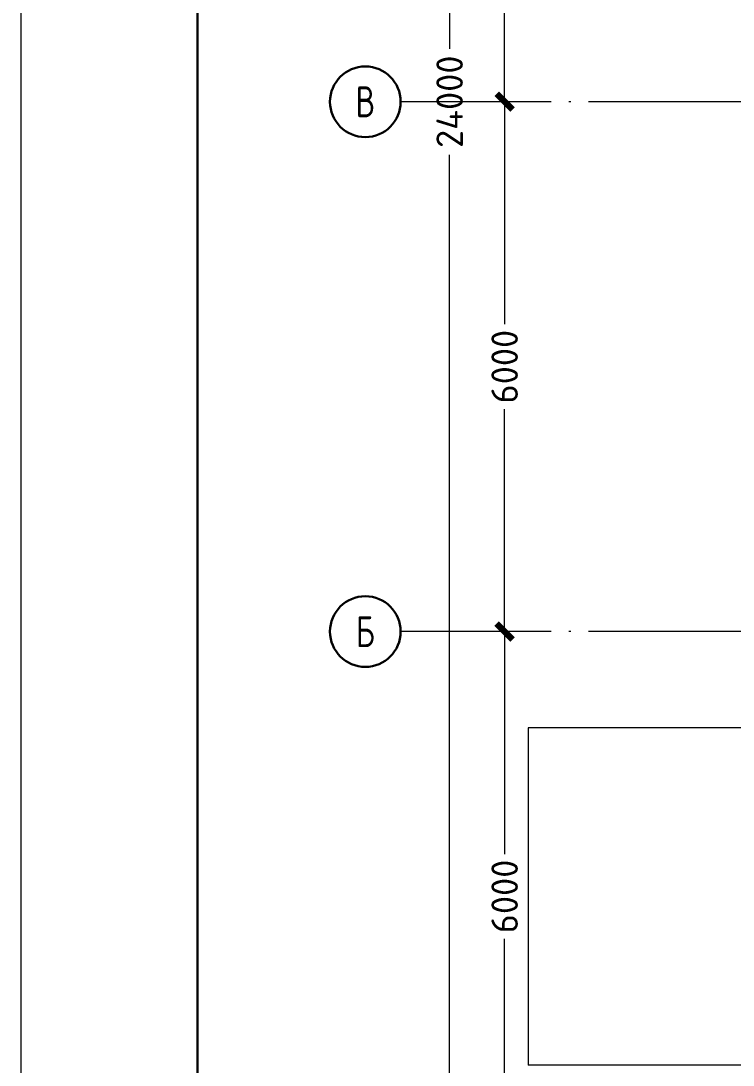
# Model space of a CAD drawing. Extents: x -965262 to 1142518, y -357520 to 71675.
# Drawn here: x 50768 to 58832, y -222062 to -210236 of the extents above; entities that cross this region are included whole.
import ezdxf

# ---------------------------------------------------------------- set-up
doc = ezdxf.new("R2010")
doc.units = 0
doc.header["$LTSCALE"] = 10
doc.linetypes.add('DOTE', pattern=[2.42, 2, -0.2, 0.02, -0.2])
doc.layers.get('0').update_dxf_attribs({"linetype": 'CONTINUOUS', "lineweight": 30})
doc.layers.get('Defpoints').update_dxf_attribs({"linetype": 'CONTINUOUS'})
doc.layers.add('DOTE', color=7, linetype='DOTE', lineweight=9)
doc.styles.add('GOST 2.304', font='isocpeur.ttf', dxfattribs={"width": 0.75, "height": 250})
doc.styles.get("Standard").update_dxf_attribs({"font": 'isocpeur.ttf', "height": 300})
doc.dimstyles.get("Standard").update_dxf_attribs({"dimscale": 100, "dimtxt": 300, "dimasz": 1.8, "dimexe": 1.8, "dimexo": 0.625, "dimgap": 0.9, "dimtad": 0, "dimdec": 0, "dimzin": 0, "dimdsep": 46, "dimtxsty": 'Standard', "dimblk": 'ARCHTICK', "dimcen": 0.9, "dimclrd": 256, "dimclre": 256, "dimclrt": 256, "dimadec": 0, "dimazin": 0, "dimtfac": 1, "dimtdec": 0, "dimtofl": 0, "dimtmove": 0, "dimatfit": 3, "dimfxl": 1, "dimtolj": 1, "dimtzin": 0, "dimlwd": 15, "dimlwe": 15, "dimarcsym": 0})

# ---------------------------------------------------------------- blocks, each defined once
blk = doc.blocks.new('_ArchTick')
at = {"color": 0, "linetype": 'ByBlock', "lineweight": 0, "const_width": 0.4}
blk.add_lwpolyline([(-0.5, -0.5), (0.5, 0.5)], dxfattribs=at)
blk = doc.blocks.new('*D1100')
at = {"lineweight": 15, "transparency": 16777216}
for p, q in [((56182, -217152), (56065, -217152)), ((56245, -217152), (56245, -219672)), ((56245, -223152), (56245, -220632)), ((56182, -223152), (56065, -223152))]:
    blk.add_line(p, q, dxfattribs=at)
at = {"layer": 'Defpoints', "color": 0, "lineweight": 15, "transparency": 16777216}
for p in [(56245, -217152), (56245, -217152), (56245, -223152)]:
    blk.add_point(p, dxfattribs=at)
at = {"lineweight": 15, "transparency": 16777216, "xscale": 180, "yscale": 180, "zscale": 180}
for p, rotation in [((56245, -217152), 90), ((56245, -223152), 270)]:
    blk.add_blockref('_ArchTick', p, dxfattribs=dict(at, rotation=rotation))
at = {"lineweight": 15, "transparency": 16777216, "insert": (56245, -220152), "char_height": 300, "attachment_point": 5, "rotation": 90}
blk.add_mtext('\\A1;6000', dxfattribs=at)
blk = doc.blocks.new('*D1101')
at = {"lineweight": 15, "transparency": 16777216}
for p, q in [((56182, -211152), (56065, -211152)), ((56245, -211152), (56245, -213672)), ((56245, -217152), (56245, -214632)), ((56182, -217152), (56065, -217152))]:
    blk.add_line(p, q, dxfattribs=at)
at = {"layer": 'Defpoints', "color": 0, "lineweight": 15, "transparency": 16777216}
for p in [(56245, -211152), (56245, -211152), (56245, -217152, 1451)]:
    blk.add_point(p, dxfattribs=at)
at = {"lineweight": 15, "transparency": 16777216, "xscale": 180, "yscale": 180, "zscale": 180}
for p, rotation in [((56245, -211152), 90), ((56245, -217152), 270)]:
    blk.add_blockref('_ArchTick', p, dxfattribs=dict(at, rotation=rotation))
at = {"lineweight": 15, "transparency": 16777216, "insert": (56245, -214152), "char_height": 300, "attachment_point": 5, "rotation": 90}
blk.add_mtext('\\A1;6000', dxfattribs=at)
blk = doc.blocks.new('*D1102')
at = {"lineweight": 15, "transparency": 16777216}
for p, q in [((56182, -205152), (56065, -205152)), ((56245, -205152), (56245, -207672)), ((56245, -211152), (56245, -208632)), ((56182, -211152), (56065, -211152))]:
    blk.add_line(p, q, dxfattribs=at)
at = {"layer": 'Defpoints', "color": 0, "lineweight": 15, "transparency": 16777216}
for p in [(56245, -205152), (56245, -205152), (56245, -211152, 1451)]:
    blk.add_point(p, dxfattribs=at)
at = {"lineweight": 15, "transparency": 16777216, "xscale": 180, "yscale": 180, "zscale": 180}
for p, rotation in [((56245, -205152), 90), ((56245, -211152), 270)]:
    blk.add_blockref('_ArchTick', p, dxfattribs=dict(at, rotation=rotation))
at = {"lineweight": 15, "transparency": 16777216, "insert": (56245, -208152), "char_height": 300, "attachment_point": 5, "rotation": 90}
blk.add_mtext('\\A1;6000', dxfattribs=at)
blk = doc.blocks.new('*D1106')
at = {"lineweight": 15, "transparency": 16777216}
for p, q in [((55559, -199152), (55442, -199152)), ((55622, -199152), (55622, -210552)), ((55622, -223152), (55622, -211752)), ((55559, -223152), (55442, -223152))]:
    blk.add_line(p, q, dxfattribs=at)
at = {"layer": 'Defpoints', "color": 0, "lineweight": 15, "transparency": 16777216}
for p in [(55622, -199152), (55622, -199152), (55622, -223152)]:
    blk.add_point(p, dxfattribs=at)
at = {"lineweight": 15, "transparency": 16777216, "xscale": 180, "yscale": 180, "zscale": 180}
for p, rotation in [((55622, -199152), 90), ((55622, -223152), 270)]:
    blk.add_blockref('_ArchTick', p, dxfattribs=dict(at, rotation=rotation))
at = {"lineweight": 15, "transparency": 16777216, "insert": (55622, -211152), "char_height": 300, "attachment_point": 5, "rotation": 90}
blk.add_mtext('\\A1;24000', dxfattribs=at)

msp = doc.modelspace()

# ---------------------------------------------------------------- linework, layer by layer
at = {"color": 7, "lineweight": 15, "ltscale": 200}
for p, q in [((59012.6, -218241.7, -1451.3), (56512.6, -218241.7, -1451.3)), ((56512.6, -218241.7, -1451.3), (56512.6, -222062.1, -1451.3)), ((59012.6, -222062.1, -1451.3), (56512.6, -222062.1, -1451.3))]:
    msp.add_line(p, q, dxfattribs=at)
at = {"lineweight": 15, "elevation": -3259.8}
msp.add_lwpolyline([(169667.6, -240087.8), (169667.6, -155987.8), (50767.6, -155987.8), (50767.6, -240087.8)], close=True, dxfattribs=at)
at = {"elevation": -3259.8}
msp.add_lwpolyline([(169167.6, -239587.8), (169167.6, -156487.8), (52767.6, -156487.8), (52767.6, -239587.8)], close=True, dxfattribs=at)
at = {"layer": 'DOTE', "color": 7, "ltscale": 100}
for p, q in [((126952.6, -211152.1, -4711.1), (55067.3, -211152.1, -4711.1)), ((126952.6, -217152.1, -4711.1), (55067.3, -217152.1, -4711.1))]:
    msp.add_line(p, q, dxfattribs=at)
at = {"layer": 'DOTE', "color": 7, "linetype": 'Continuous', "lineweight": 30}
for centre in [(54667.3, -211152.1, -4711.1), (54667.3, -217152.1, -4711.1)]:
    msp.add_circle(centre, 400, dxfattribs=at)

# ---------------------------------------------------------------- texts
at = {"layer": 'DOTE', "color": 7, "linetype": 'Continuous', "lineweight": 30, "ltscale": 100, "char_height": 350, "width": 800, "attachment_point": 5, "style": 'GOST 2.304'}
for s, insert in [('В', (54667.3, -211152.1, -4711.1)), ('Б', (54667.3, -217152.1, -4711.1))]:
    msp.add_mtext(s, dxfattribs=dict(at, insert=insert))

# ---------------------------------------------------------------- dimensions: what is measured, and where the dimension line sits
at = {"color": 7, "lineweight": 15}
for base, p1, p2, picture, middle in [((55621.8, -199152.1, -3259.8), (55621.8, -223152.1, -3259.8), (55621.8, -199152.1, -3259.8), '*D1106', (55621.8, -211152.1, -3259.8)), ((56244.6, -205152.1, -4711.1), (56244.6, -211152.1, -3259.8), (56244.6, -205152.1, -4711.1), '*D1102', (56244.6, -208152.1, -4711.1)), ((56244.6, -211152.1, -4711.1), (56244.6, -217152.1, -3259.8), (56244.6, -211152.1, -4711.1), '*D1101', (56244.6, -214152.1, -4711.1)), ((56244.6, -217152.1, -4711.1), (56244.6, -223152.1, -4711.1), (56244.6, -217152.1, -4711.1), '*D1100', (56244.6, -220152.1, -4711.1))]:
    dim = msp.add_linear_dim(base=base, p1=p1, p2=p2, angle=90, dimstyle='Standard', dxfattribs=at)
    dim.commit()
    dim.dimension.update_dxf_attribs({"geometry": picture, "text_midpoint": middle})

doc.saveas('drawing.dxf')
